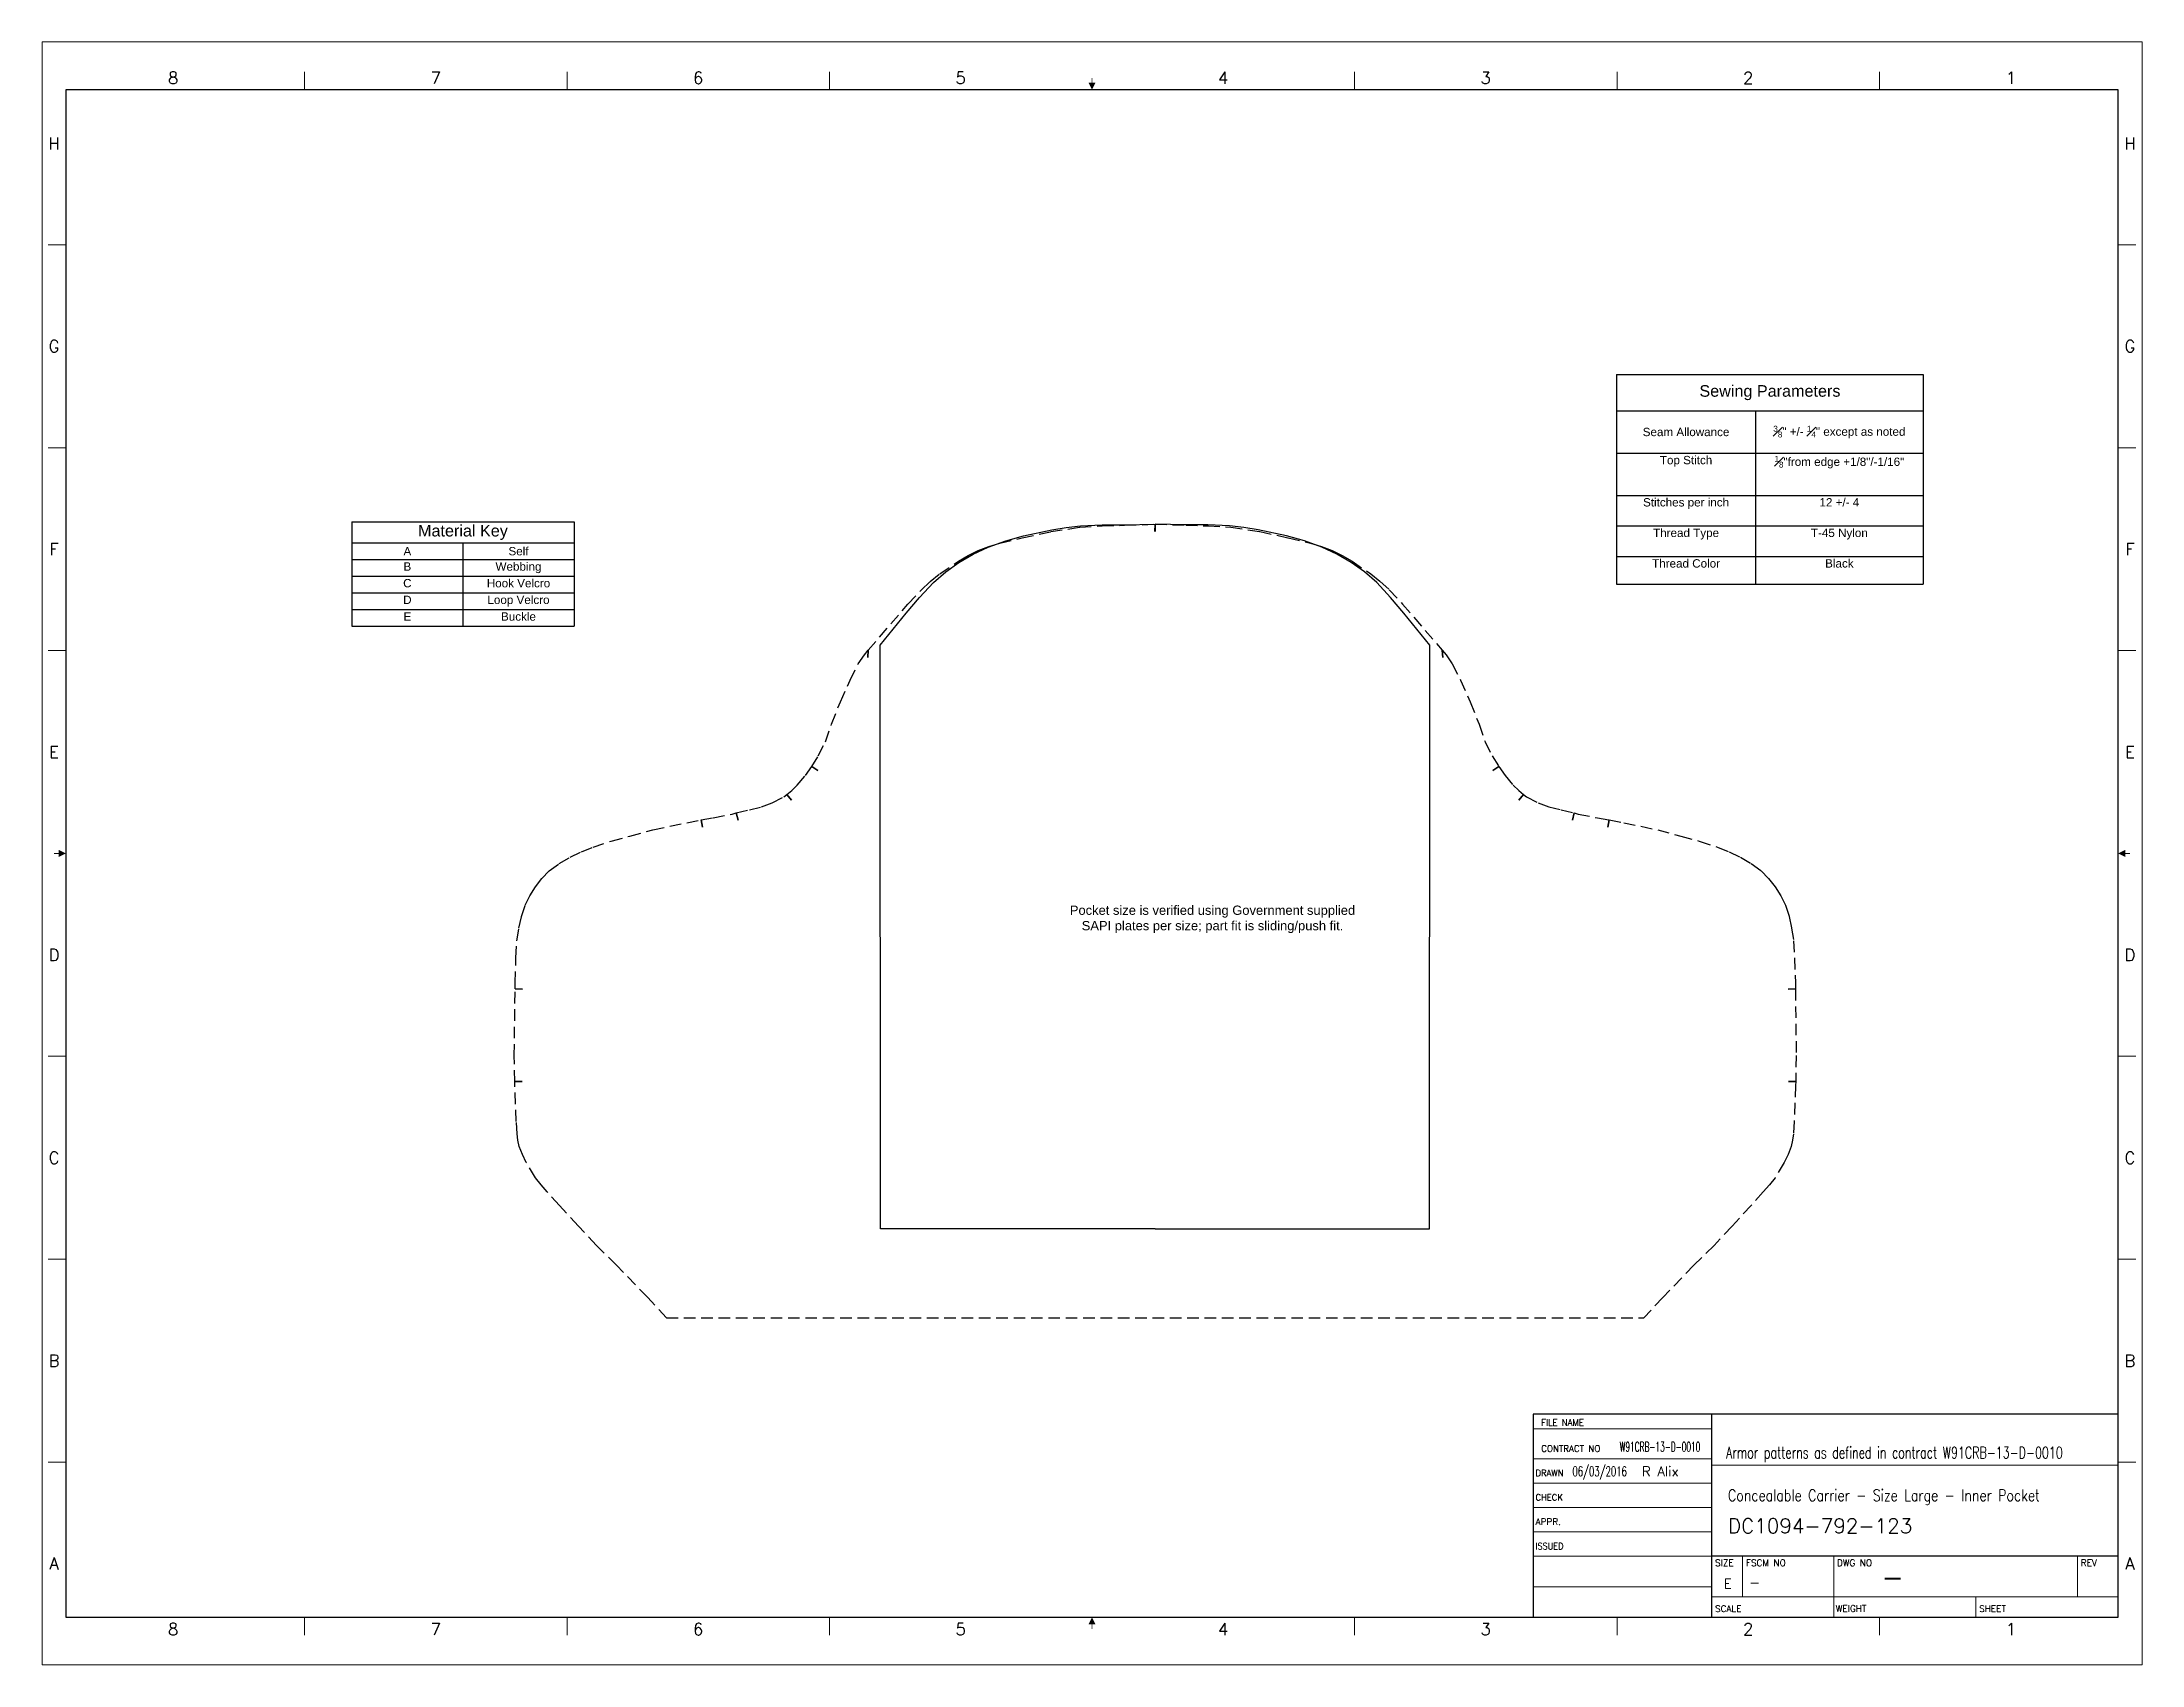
# Model space of a CAD drawing. Header units: inches. Extents: x 49.9 to 95.2, y 26.5 to 61.6.
import ezdxf
from ezdxf.enums import TextEntityAlignment as Align

# ---------------------------------------------------------------- set-up
doc = ezdxf.new("R2010")
doc.units = ezdxf.units.IN
doc.header["$MEASUREMENT"] = 0
doc.linetypes.add('HIDDEN', pattern=[0.375, 0.25, -0.125])
doc.layers.add('AM_BOR', color=7, linetype='Continuous', lineweight=30)
doc.layers.add('T001L001', color=7, linetype='Continuous')
doc.styles.add('ACANSTS', font='romans.shx', dxfattribs={"height": 1})
doc.styles.get("Standard").update_dxf_attribs({"font": 'arial.ttf'})

# ---------------------------------------------------------------- blocks, each defined once
blk = doc.blocks.new('*T11')
at = {"color": 0, "linetype": 'ByBlock', "lineweight": -2, "transparency": 16777216}
for p, q in [((0, 0), (4.801, 0)), ((0, 0), (0, -2.253)), ((4.801, 0), (4.801, -2.253)), ((0, -0.453), (4.801, -0.453)), ((2.401, -0.453), (2.401, -2.253)), ((0, -0.813), (4.801, -0.813)), ((0, -1.173), (4.801, -1.173)), ((0, -1.533), (4.801, -1.533)), ((0, -1.893), (4.801, -1.893)), ((0, -2.253), (4.801, -2.253))]:
    blk.add_line(p, q, dxfattribs=at)
at = {"color": 0, "linetype": 'Continuous', "transparency": 16777216}
for s, insert, char_height, width, attachment_point in [('Material Key', (2.401, -0.227), 0.25, 4.68128, 5), ('A', (1.2, -0.633), 0.18, 2.28064, 5), ('B', (1.2, -0.873), 0.18, 2.28064, 2), ('Webbing', (3.601, -0.873), 0.18, 2.28064, 2), ('Self', (3.601, -0.633), 0.18, 2.28064, 5), ('C', (1.2, -1.233), 0.18, 2.28064, 2), ('Hook Velcro', (3.601, -1.233), 0.18, 2.28064, 2), ('D', (1.2, -1.593), 0.18, 2.28064, 2), ('Loop Velcro', (3.601, -1.593), 0.18, 2.28064, 2), ('E', (1.2, -1.953), 0.18, 2.28064, 2), ('Buckle', (3.601, -1.953), 0.18, 2.28064, 2)]:
    blk.add_mtext(s, dxfattribs=dict(at, insert=insert, char_height=char_height, width=width, attachment_point=attachment_point))
blk = doc.blocks.new('ANSI_E')
at = {"color": 7}
for p, q in [((1104.9, 838.2), (12.7, 838.2)), ((12.7, 838.2), (12.7, 25.4)), ((1104.9, 25.4), (1104.9, 838.2)), ((12.7, 25.4), (1104.9, 25.4))]:
    blk.add_line(p, q, dxfattribs=at)
at = {"layer": 'AM_BOR', "color": 7, "lineweight": 15}
for p, q in [((1117.6, 863.6), (0, 863.6)), ((0, 863.6), (0, 0)), ((1117.6, 0), (1117.6, 863.6)), ((139.7, 847.7), (139.7, 838.2)), ((279.4, 847.7), (279.4, 838.2)), ((419.1, 847.7), (419.1, 838.2)), ((698.5, 847.7), (698.5, 838.2)), ((838.2, 847.7), (838.2, 838.2)), ((977.9, 847.7), (977.9, 838.2)), ((12.7, 755.6), (3.2, 755.6)), ((1104.9, 755.6), (1114.4, 755.6)), ((12.7, 647.7), (3.2, 647.7)), ((1104.9, 647.7), (1114.4, 647.7)), ((12.7, 539.8), (3.2, 539.8)), ((1104.9, 539.8), (1114.4, 539.8)), ((12.7, 323.9), (3.2, 323.9)), ((1104.9, 323.9), (1114.4, 323.9)), ((12.7, 215.9), (3.2, 215.9)), ((1104.9, 215.9), (1114.4, 215.9)), ((12.7, 108), (3.2, 108)), ((1104.9, 108), (1114.4, 108)), ((139.7, 15.9), (139.7, 25.4)), ((279.4, 15.9), (279.4, 25.4)), ((419.1, 15.9), (419.1, 25.4)), ((698.5, 15.9), (698.5, 25.4)), ((838.2, 15.9), (838.2, 25.4)), ((977.9, 15.9), (977.9, 25.4)), ((0, 0), (1117.6, 0))]:
    blk.add_line(p, q, dxfattribs=at)
at = {"layer": 'AM_BOR', "color": 7, "lineweight": 30, "const_width": 0.508}
for points in [[(558.8, 844.5), (558.8, 842)], [(6.4, 431.8), (8.9, 431.8)], [(1111.2, 431.8), (1108.7, 431.8)], [(558.8, 19.1), (558.8, 21.6)]]:
    blk.add_lwpolyline(points, dxfattribs=at)
at = {"layer": 'AM_BOR', "color": 7, "lineweight": 30}
for points in [[(560.7, 842), (556.9, 842), (558.8, 838.2)], [(8.9, 433.7), (8.9, 429.9), (12.7, 431.8)], [(1108.7, 429.9), (1108.7, 433.7), (1104.9, 431.8)], [(556.9, 21.6), (560.7, 21.6), (558.8, 25.4)]]:
    blk.add_solid(points, dxfattribs=at)
at = {"layer": 'AM_BOR', "color": 7, "lineweight": 15, "style": 'ACANSTS'}
for s, p in [('8', (69.8, 844.5)), ('7', (209.6, 844.5)), ('6', (349.2, 844.5)), ('5', (488.9, 844.5)), ('4', (628.6, 844.5)), ('3', (768.3, 844.5)), ('2', (908, 844.5)), ('1', (1047.8, 844.5)), ('H', (6.4, 809.6)), ('H', (1111.2, 809.6)), ('G', (6.4, 701.7)), ('G', (1111.2, 701.7)), ('F', (6.4, 593.7)), ('F', (1111.2, 593.7)), ('E', (6.4, 485.8)), ('E', (1111.2, 485.8)), ('D', (6.4, 377.8)), ('D', (1111.2, 377.8)), ('C', (6.4, 269.9)), ('C', (1111.2, 269.9)), ('B', (6.4, 161.9)), ('B', (1111.2, 161.9)), ('A', (1111.2, 54)), ('8', (69.8, 19.1)), ('7', (209.6, 19.1)), ('6', (349.2, 19.1)), ('5', (488.9, 19.1)), ('4', (628.6, 19.1)), ('3', (768.3, 19.1)), ('2', (908, 19.1)), ('1', (1047.8, 19.1))]:
    blk.add_text(s, height=6.35, dxfattribs=at).set_placement(p, align=Align.MIDDLE_CENTER)
at = {"layer": 'AM_BOR', "color": 7, "lineweight": 15, "style": 'ACANSTS', "text_generation_flag": 2}
blk.add_text('A', height=6.35, dxfattribs=at).set_placement((6.4, 54), align=Align.MIDDLE_CENTER)
blk = doc.blocks.new('ANSI_TITUS')
at = {"color": 0}
blk.add_lwpolyline([(0, 63.5), (-182.88, 63.5), (-182.88, 0), (0, 0)], close=True, dxfattribs=at)
at = {"layer": 'AM_BOR', "color": 0}
for p, q in [((-127, 0), (-127, 63.5)), ((0, 19.05), (-127, 19.05))]:
    blk.add_line(p, q, dxfattribs=at)
at = {"layer": 'AM_BOR', "color": 0, "lineweight": 15}
for p, q in [((-182.88, 58.93), (-127, 58.93)), ((-127, 49.53), (-182.88, 49.53)), ((0, 47.5), (-127, 47.5)), ((-127, 41.91), (-182.88, 41.91)), ((-127, 34.29), (-182.88, 34.29)), ((-127, 26.67), (-182.88, 26.67)), ((-127, 19.05), (-182.88, 19.05)), ((-117.35, 19.05), (-117.35, 6.35)), ((-88.9, 19.05), (-88.9, 6.35)), ((-12.7, 19.05), (-12.7, 6.35)), ((-127, 9.53), (-182.88, 9.53)), ((0, 6.35), (-127, 6.35)), ((-88.9, 0), (-88.9, 6.35)), ((-44.45, 0), (-44.45, 6.35))]:
    blk.add_line(p, q, dxfattribs=at)
at = {"layer": 'AM_BOR', "color": 0, "lineweight": 15, "style": 'ACANSTS'}
for s, width, p in [('FILE NAME', 0.951562, (-180.32, 59.82)), ('CONTRACT NO', 0.979028, (-180.32, 51.69)), ('DRAWN', 0.942857, (-182.08, 44.07))]:
    blk.add_text(s, height=2.032, dxfattribs=dict(at, width=width)).set_placement(p)
for s, width, p in [('CHECK', 0.942857, (-182.08, 37.47)), ('ISSUED', 0.90932, (-182.08, 22.23))]:
    blk.add_text(s, height=2.032, dxfattribs=dict(at, width=width)).set_placement(p, align=Align.MIDDLE_LEFT)
for s, p in [('APPR.', (-182.08, 29.85)), ('SCALE', (-125.98, 2.67)), ('SHEET', (-43.43, 2.67))]:
    blk.add_text(s, height=2.032, dxfattribs=at).set_placement(p, align=Align.MIDDLE_LEFT)
for s, p in [('SIZE', (-125.98, 16)), ('FSCM NO', (-116.33, 16)), ('DWG NO', (-87.88, 16)), ('REV', (-11.68, 16)), ('WEIGHT', (-88.25, 1.71))]:
    blk.add_text(s, height=2.032, dxfattribs=at).set_placement(p)
for tag, p in [('GEN-TITLE-DWG{10.58}', (-161.27, 59.78)), ('GEN-TITLE-CTRN{9.04}', (-155.75, 51.74)), ('GEN-TITLE-DAT{6.03}', (-170.58, 44.08)), ('GEN-TITLE-NAME{6.72}', (-148.84, 44.07)), ('GEN-TITLE-CHKD{6.16}', (-170.75, 36.42)), ('GEN-TITLE-CHKM{6.72}', (-148.84, 36.45)), ('GEN-TITLE-APPD{6.08}', (-170.75, 28.77)), ('GEN-TITLE-APPM{6.72}', (-148.84, 28.83)), ('GEN-TITLE-ISSD{6.03}', (-170.58, 21.28)), ('GEN-TITLE-ISSM{6.72}', (-148.84, 21.21)), ('GEN-TITLE-FSCM{8.01}', (-115.32, 9.4)), ('GEN-TITLE-SCA{7.49}', (-113.04, 1.66)), ('GEN-TITLE-WT{7.43}', (-69.95, 1.65)), ('GEN-TITLE-SHEET{10.30}', (-26.47, 1.56))]:
    blk.add_attdef(tag, p, '', height=3.05, dxfattribs=at)
at = {"layer": 'AM_BOR', "color": 0, "lineweight": 30, "style": 'ACANSTS'}
for tag, p in [('GEN-TITLE-DACT{25.89}', (-122.54, 49.66)), ('GEN-TITLE-DES2{26.26}', (-121.95, 26.26))]:
    blk.add_attdef(tag, p, '', height=4.57, dxfattribs=at)
at = {"layer": 'AM_BOR', "color": 0, "style": 'ACANSTS'}
for tag, p in [('GEN-TITLE-DES1{18.22}', (-121.95, 36.3)), ('GEN-TITLE-NR{8.40}', (-74.06, 9.4))]:
    blk.add_attdef(tag, p, '', height=6.35, dxfattribs=at)
at = {"layer": 'AM_BOR', "color": 0, "lineweight": 15, "style": 'ACANSTS'}
for tag, p in [('GEN-TITLE-SIZ{2.46}', (-122.03, 9.01)), ('GEN-TITLE-REV{3.27}', (-6.22, 8.88))]:
    blk.add_attdef(tag, text='', height=3.05, dxfattribs=at).set_placement(p, align=Align.CENTER)
blk = doc.blocks.new('*T12')
at = {"color": 0, "linetype": 'ByBlock', "lineweight": -2, "transparency": 16777216}
for p, q in [((0, 0), (6.625, 0)), ((0, 0), (0, -4.531)), ((6.625, 0), (6.625, -4.531)), ((0, -0.787), (6.625, -0.787)), ((3, -0.787), (3, -4.531)), ((0, -1.699), (6.625, -1.699)), ((0, -2.611), (6.625, -2.611)), ((0, -3.271), (6.625, -3.271)), ((0, -3.931), (6.625, -3.931)), ((0, -4.531), (6.625, -4.531))]:
    blk.add_line(p, q, dxfattribs=at)
at = {"color": 0, "linetype": 'Continuous', "transparency": 16777216}
for s, insert, char_height, width, attachment_point in [('Sewing Parameters', (3.312, -0.393), 0.25, 6.505, 5), ('Seam Allowance', (1.5, -1.243), 0.18, 2.88, 5), ('\\A1;{\\H0.7x;\\S3#8;}" +/- {\\H0.7x;\\S1#4;}" except as noted', (4.812, -1.243), 0.18, 3.505, 5), ('Top Stitch', (1.5, -1.759), 0.18, 2.88, 2), ('\\A1;{\\H0.7x;\\S1#8;}"from edge +1/8"/-1/16"', (4.812, -1.759), 0.18, 3.505, 2), ('Stitches per inch', (1.5, -2.671), 0.18, 2.88, 2), ('12 +/- 4', (4.812, -2.671), 0.18, 3.505, 2), ('Thread Type', (1.5, -3.331), 0.18, 2.88, 2), ('T-45 Nylon', (4.812, -3.331), 0.18, 3.505, 2), ('Thread Color', (1.5, -3.991), 0.18, 2.88, 2), ('Black', (4.812, -3.991), 0.18, 3.505, 2)]:
    blk.add_mtext(s, dxfattribs=dict(at, insert=insert, char_height=char_height, width=width, attachment_point=attachment_point))

msp = doc.modelspace()

# ---------------------------------------------------------------- linework, layer by layer
at = {"linetype": 'Continuous'}
msp.add_line((73.917, 35.954), (79.846, 35.954), dxfattribs=at)
at = {"linetype": 'HIDDEN'}
msp.add_line((63.362, 34.028), (84.48, 34.028), dxfattribs=at)
at = {"layer": 'T001L001', "linetype": 'HIDDEN'}
msp.add_lwpolyline([(63.362, 34.028), (62.954, 34.471), (62.284, 35.164), (61.847, 35.594), (61.459, 36.013), (61.046, 36.456), (60.784, 36.75), (60.651, 36.899), (60.529, 37.055), (60.332, 37.383), (60.248, 37.555), (60.178, 37.733), (60.149, 37.866), (60.133, 38.002), (60.115, 38.272), (60.086, 39.045), (60.084, 39.132), (60.241, 39.133), (60.084, 39.132), (60.073, 39.694), (60.089, 41.133), (60.246, 41.131), (60.089, 41.133), (60.09, 41.264), (60.108, 41.806), (60.128, 42.176), (60.172, 42.448), (60.226, 42.699), (60.306, 42.941), (60.408, 43.146), (60.53, 43.34), (60.668, 43.522), (60.826, 43.686), (61.043, 43.844), (61.276, 43.979), (61.521, 44.096), (61.773, 44.198), (62.167, 44.329), (62.568, 44.438), (63.066, 44.569), (63.798, 44.726), (64.111, 44.784), (64.139, 44.629), (64.111, 44.784), (64.368, 44.832), (64.781, 44.913), (64.869, 44.935), (64.906, 44.781), (64.869, 44.935), (65.152, 45.002), (65.415, 45.07), (65.646, 45.153), (65.898, 45.283), (65.964, 45.337), (66.063, 45.214), (65.964, 45.337), (66.067, 45.42), (66.187, 45.537), (66.361, 45.743), (66.498, 45.938), (66.63, 45.851), (66.498, 45.938), (66.64, 46.167), (66.796, 46.474), (66.927, 46.855), (67.118, 47.335), (67.326, 47.808), (67.505, 48.159), (67.637, 48.351), (67.72, 48.451), (67.709, 48.294), (67.72, 48.451), (68.576, 49.447), (68.868, 49.759), (69.06, 49.936), (69.264, 50.099), (69.668, 50.375), (69.879, 50.498), (70.097, 50.606), (70.328, 50.693), (70.565, 50.764), (71.046, 50.88), (71.664, 51.013), (72.289, 51.109), (72.774, 51.138), (73.26, 51.15), (73.921, 51.174), (73.921, 51.016), (73.921, 51.174), (74.582, 51.15), (75.068, 51.138), (75.553, 51.109), (76.178, 51.013), (76.796, 50.88), (77.277, 50.764), (77.514, 50.693), (77.745, 50.606), (77.963, 50.498), (78.174, 50.375), (78.578, 50.099), (78.782, 49.936), (78.975, 49.759), (79.266, 49.447), (80.123, 48.451), (80.133, 48.294), (80.123, 48.451), (80.205, 48.351), (80.338, 48.159), (80.516, 47.808), (80.724, 47.335), (80.916, 46.855), (81.047, 46.474), (81.202, 46.167), (81.344, 45.938), (81.213, 45.851), (81.344, 45.938), (81.482, 45.743), (81.655, 45.537), (81.776, 45.42), (81.878, 45.337), (81.779, 45.214), (81.878, 45.337), (81.945, 45.283), (82.197, 45.153), (82.428, 45.07), (82.691, 45.002), (82.973, 44.935), (82.937, 44.781), (82.973, 44.935), (83.061, 44.913), (83.474, 44.832), (83.732, 44.784), (83.703, 44.629), (83.732, 44.784), (84.045, 44.726), (84.777, 44.569), (85.274, 44.438), (85.676, 44.329), (86.069, 44.198), (86.321, 44.096), (86.566, 43.979), (86.8, 43.844), (87.016, 43.686), (87.174, 43.522), (87.313, 43.34), (87.434, 43.146), (87.537, 42.941), (87.617, 42.699), (87.67, 42.448), (87.714, 42.176), (87.734, 41.806), (87.752, 41.264), (87.753, 41.133), (87.596, 41.131), (87.753, 41.133), (87.769, 39.694), (87.759, 39.132), (87.601, 39.133), (87.759, 39.132), (87.757, 39.045), (87.728, 38.272), (87.709, 38.002), (87.693, 37.866), (87.664, 37.733), (87.594, 37.555), (87.511, 37.383), (87.313, 37.055), (87.191, 36.899), (87.059, 36.75), (86.797, 36.456), (86.383, 36.013), (85.995, 35.594), (85.558, 35.164), (84.888, 34.471), (84.48, 34.028)], dxfattribs=at)
at = {"layer": 'T001L001'}
for points in [[(67.988, 35.954), (67.981, 48.561), (68.539, 49.252), (68.827, 49.589), (69.129, 49.914), (69.393, 50.144), (69.679, 50.349), (69.989, 50.529), (70.314, 50.68), (70.69, 50.814), (71.075, 50.92), (71.687, 51.051), (71.996, 51.102), (72.307, 51.14), (72.777, 51.158), (73.249, 51.159), (73.917, 51.174), (73.921, 51.016), (73.917, 51.174)], [(79.846, 35.954), (79.853, 48.561), (79.295, 49.252), (79.007, 49.589), (78.705, 49.914), (78.441, 50.144), (78.155, 50.349), (77.845, 50.529), (77.52, 50.68), (77.144, 50.814), (76.759, 50.92), (76.146, 51.051), (75.837, 51.102), (75.527, 51.14), (75.057, 51.158), (74.585, 51.159), (73.917, 51.174), (73.913, 51.016), (73.917, 51.174)], [(73.917, 35.954), (67.988, 35.954)]]:
    msp.add_lwpolyline(points, dxfattribs=at)

# ---------------------------------------------------------------- block references
at = {"color": 250, "lineweight": 0, "xscale": 0.04059878623746035, "yscale": 0.04059878623746035, "zscale": 0.04059878623746035}
msp.add_blockref('ANSI_E', (49.868, 26.53), dxfattribs=at)
for name, p in [('*T12', (83.89, 54.408)), ('*T11', (56.562, 51.223))]:
    msp.add_blockref(name, p)
at = {"lineweight": 0}
ref = msp.add_blockref('ANSI_TITUS', (94.725, 27.561), dxfattribs=dict(at, xscale=0.06912783399898145, yscale=0.06912783399898145, zscale=0.06912783399898145))
ref.add_attrib('GEN-TITLE-CTRN{9.04}', 'W91CRB-13-D-0010', (83.959, 31.138), dxfattribs={"layer": 'AM_BOR', "color": 0, "lineweight": 15, "height": 0.2107, "style": 'ACANSTS', "width": 0.556716})
ref.add_attrib('GEN-TITLE-SIZ{2.46}', 'E', dxfattribs={"layer": 'AM_BOR', "color": 0, "lineweight": 15, "height": 0.211, "style": 'ACANSTS'}).set_placement((86.29, 28.183), align=Align.CENTER)
ref.add_attrib('GEN-TITLE-FSCM{8.01}', '-', (86.754, 28.21), dxfattribs={"layer": 'AM_BOR', "color": 0, "lineweight": 15, "height": 0.211, "style": 'ACANSTS'})
ref.add_attrib('GEN-TITLE-DACT{25.89}', 'Armor patterns as defined in contract W91CRB-13-D-0010', (86.254, 30.993), dxfattribs={"layer": 'AM_BOR', "color": 7, "lineweight": 30, "height": 0.25, "style": 'ACANSTS', "width": 0.7})
ref.add_attrib('GEN-TITLE-NR{8.40}', '-', (89.606, 28.21), dxfattribs={"layer": 'AM_BOR', "height": 0.439, "style": 'ACANSTS'})
ref.add_attrib('GEN-TITLE-DES2{26.26}', 'DC1094-792-123', (86.295, 29.376), dxfattribs={"layer": 'AM_BOR', "color": 0, "lineweight": 30, "height": 0.31605, "style": 'ACANSTS'})
ref.add_attrib('GEN-TITLE-DES1{18.22}', 'Concealable Carrier - Size Large - Inner Pocket', (86.295, 30.07), dxfattribs={"layer": 'AM_BOR', "height": 0.25, "style": 'ACANSTS', "width": 0.8})
ref.add_attrib('GEN-TITLE-NAME{6.72}', 'R Alix', (84.436, 30.607), dxfattribs={"layer": 'AM_BOR', "color": 0, "lineweight": 15, "height": 0.2107, "style": 'ACANSTS'})
ref.add_attrib('GEN-TITLE-DAT{6.03}', '06/03/2016', (82.934, 30.608), dxfattribs={"layer": 'AM_BOR', "color": 0, "lineweight": 15, "height": 0.2107, "style": 'ACANSTS', "width": 0.639545})

# ---------------------------------------------------------------- texts
at = {"insert": (75.158, 42.638), "char_height": 0.2, "attachment_point": 5}
msp.add_mtext_dynamic_manual_height_columns('Pocket size is verified using Government supplied \\PSAPI plates per size; part fit is sliding/push fit.\\P', width=8.78075, gutter_width=1, heights=[0], dxfattribs=at)

doc.saveas('drawing.dxf')
